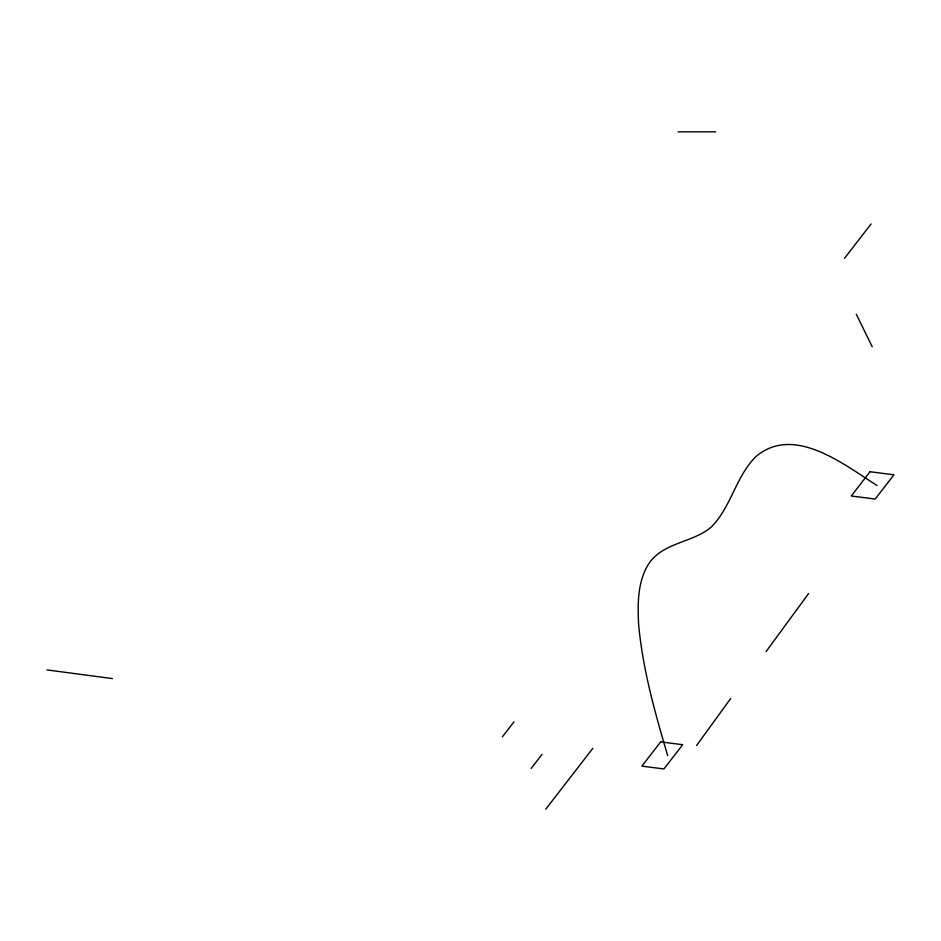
<?xml version="1.0" encoding="UTF-8"?>
<svg xmlns="http://www.w3.org/2000/svg" width="941" height="941" viewBox="0 0 941 941"><rect width="100%" height="100%" fill="white"/><g stroke="black" fill="none" stroke-linecap="round" stroke-linejoin="round"><path stroke-width="1.41" d="M696.599 745.507L730.639 698.563M766.092 651.56L808.59 593.559M844.489 258.34L871.095 223.946M502.376 736.85L513.962 721.865M531.159 768.444L542.04 754.376M545.78 809.154L592.83 748.342M678.073 131.846L715.666 131.846M47.05 669.91L112.379 678.59M877.094 485.532C844.171 464.83 794.157 424.262 755.964 456.538C735.78 476.475 731.286 506.881 711.349 526.948C692.588 543.063 662.958 542.098 648.549 564.071C637.516 581.856 637.633 603.628 638.574 623.824C642.562 668.828 654.948 712.502 667.687 755.682M856.286 314.223L872.248 346.794M660.664 741.884L641.891 766.139L663.923 768.962L682.696 744.707L660.664 741.884M870.025 471.735L851.264 496.001L875.177 499.059L893.95 474.805L870.025 471.735"/></g></svg>
